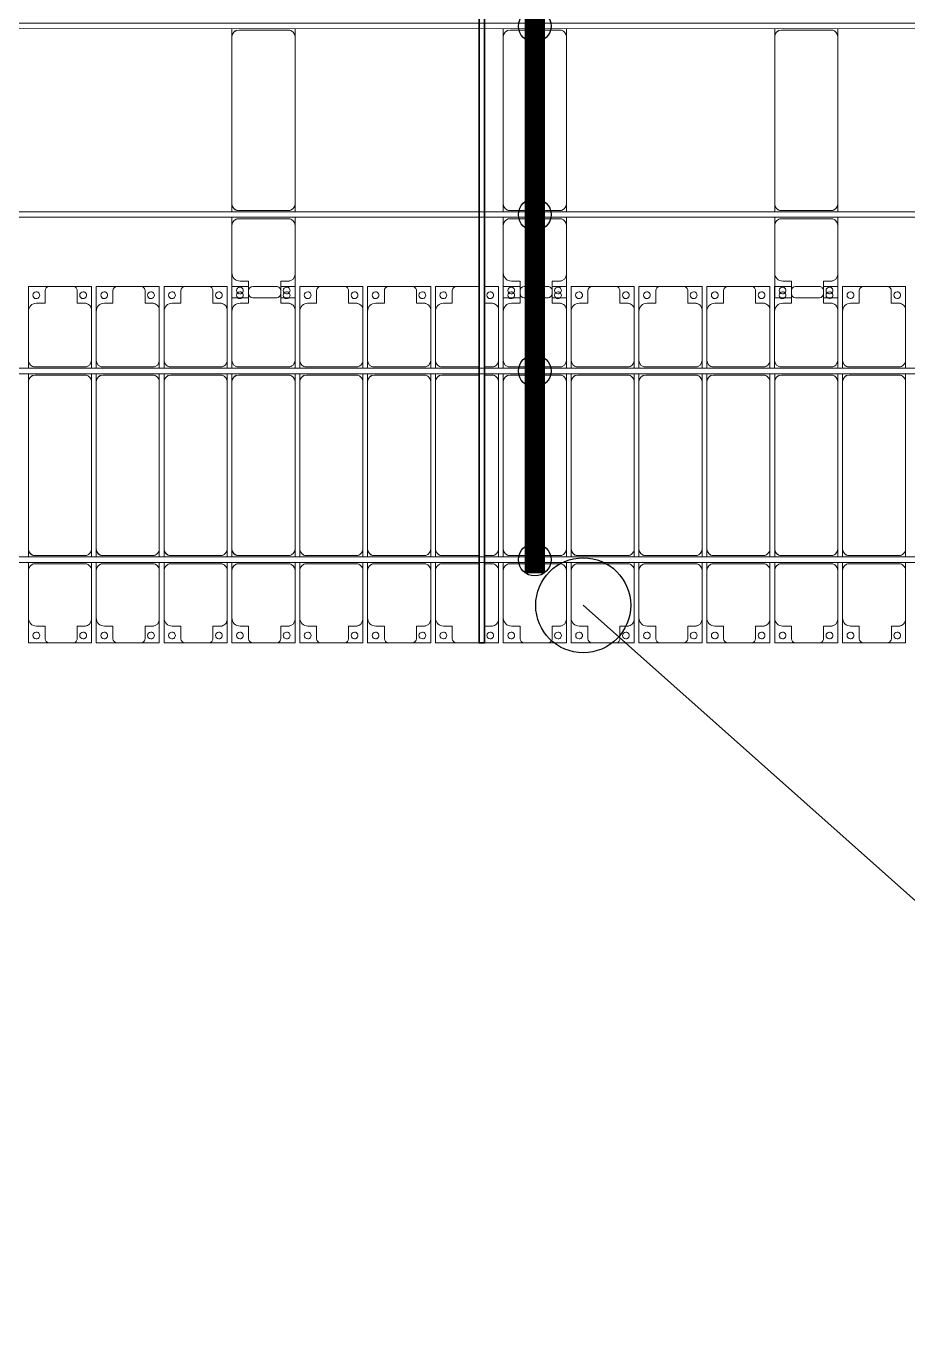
# Model space of a CAD drawing. Header units: millimetres. Extents: x -201615 to 10595, y 61217 to 115919.
# Drawn here: x -113633 to -107133, y 64506 to 74092 of the extents above; entities that cross this region are included whole.
import ezdxf

# ---------------------------------------------------------------- set-up
doc = ezdxf.new("R2010")
doc.units = ezdxf.units.MM
doc.layers.add('A-GENM', color=13, linetype='Continuous', lineweight=9)
doc.layers.add('S-BEAM', color=12, linetype='Continuous', lineweight=9)
for name, color, linetype in [('GC-BICH NEO', 6, 'Continuous'), ('GC-DAY NEO', 5, 'Continuous'), ('GC-HOP 40x60 GIA CUONG', 1, 'Continuous')]:
    doc.layers.add(name, color=color, linetype=linetype)

# ---------------------------------------------------------------- blocks, each defined once
blk = doc.blocks.new('Dải phao đi lại kèm đỡ invester - DẢI PHAO ĐI LẠI-39446-BỐ TRÍ KHUNG KẾT CẤU BÈ PIN 03')
at = {"layer": 'A-GENM', "color": 7}
for p, q in [((80258.4, 1312.2), (80411.8, 1312.2)), ((80258.4, 1129.7), (80258.4, 1312.2)), ((80381.8, 1282.2), (80381.8, 1189.7)), ((80588.2, 1312.2), (80411.8, 1312.2)), ((80588.2, 1312.2), (80723.4, 1312.2)), ((80618.2, 1189.7), (80618.2, 1282.2)), ((80723.4, 1312.2), (80723.4, 1139.7)), ((80758.4, 1312.2), (80911.8, 1312.2)), ((80758.4, 1129.7), (80758.4, 1312.2)), ((80881.8, 1282.2), (80881.8, 1189.7)), ((81088.2, 1312.2), (80911.8, 1312.2)), ((81088.2, 1312.2), (81223.4, 1312.2)), ((81118.2, 1189.7), (81118.2, 1282.2)), ((81223.4, 1312.2), (81223.4, 1139.7)), ((81258.4, 1312.2), (81411.8, 1312.2)), ((81258.4, 1129.7), (81258.4, 1312.2)), ((81381.8, 1282.2), (81381.8, 1189.7)), ((81588.2, 1312.2), (81411.8, 1312.2)), ((81588.2, 1312.2), (81723.4, 1312.2)), ((81618.2, 1189.7), (81618.2, 1282.2)), ((81723.4, 1312.2), (81723.4, 1139.7)), ((81758.4, 1312.2), (81881.8, 1312.2)), ((81758.4, 1129.7), (81758.4, 1312.2)), ((81881.8, 1282.2), (81881.8, 1189.7)), ((82088.2, 1312.2), (81911.8, 1312.2)), ((82118.2, 1312.2), (82223.4, 1312.2)), ((82118.2, 1189.7), (82118.2, 1282.2)), ((82223.4, 1312.2), (82223.4, 1139.7)), ((82258.4, 1312.2), (82411.8, 1312.2)), ((82258.4, 1129.7), (82258.4, 1312.2)), ((82381.8, 1282.2), (82381.8, 1189.7)), ((82588.2, 1312.2), (82411.8, 1312.2)), ((82588.2, 1312.2), (82723.4, 1312.2)), ((82618.2, 1189.7), (82618.2, 1282.2)), ((82723.4, 1312.2), (82723.4, 1139.7)), ((82758.4, 1312.2), (82911.8, 1312.2)), ((82758.4, 1129.7), (82758.4, 1312.2)), ((82881.8, 1282.2), (82881.8, 1189.7)), ((83088.2, 1312.2), (82911.8, 1312.2)), ((83088.2, 1312.2), (83223.4, 1312.2)), ((83118.2, 1189.7), (83118.2, 1282.2)), ((83223.4, 1312.2), (83223.4, 1139.7)), ((83258.4, 1312.2), (83411.8, 1312.2)), ((83258.4, 1129.7), (83258.4, 1312.2)), ((83381.8, 1282.2), (83381.8, 1189.7)), ((83580, 1312.2), (83411.8, 1312.2)), ((83620, 1312.2), (83723.4, 1312.2)), ((83723.4, 1312.2), (83723.4, 1139.7)), ((83758.4, 1312.2), (83881.8, 1312.2)), ((83758.4, 1129.7), (83758.4, 1312.2)), ((83881.8, 1282.2), (83881.8, 1189.7)), ((84088.2, 1312.2), (83911.8, 1312.2)), ((84118.2, 1312.2), (84223.4, 1312.2)), ((84118.2, 1189.7), (84118.2, 1282.2)), ((84223.4, 1312.2), (84223.4, 1139.7)), ((84258.4, 1312.2), (84411.8, 1312.2)), ((84258.4, 1129.7), (84258.4, 1312.2)), ((84381.8, 1282.2), (84381.8, 1189.7)), ((84588.2, 1312.2), (84411.8, 1312.2)), ((84588.2, 1312.2), (84723.4, 1312.2)), ((84618.2, 1189.7), (84618.2, 1282.2)), ((84723.4, 1312.2), (84723.4, 1139.7)), ((84758.4, 1312.2), (84911.8, 1312.2)), ((84758.4, 1129.7), (84758.4, 1312.2)), ((84881.8, 1282.2), (84881.8, 1189.7)), ((85088.2, 1312.2), (84911.8, 1312.2)), ((85088.2, 1312.2), (85223.4, 1312.2)), ((85118.2, 1189.7), (85118.2, 1282.2)), ((85223.4, 1312.2), (85223.4, 1139.7)), ((85258.4, 1312.2), (85411.8, 1312.2)), ((85258.4, 1129.7), (85258.4, 1312.2)), ((85381.8, 1282.2), (85381.8, 1189.7)), ((85588.2, 1312.2), (85411.8, 1312.2)), ((85588.2, 1312.2), (85723.4, 1312.2)), ((85618.2, 1189.7), (85618.2, 1282.2)), ((85723.4, 1312.2), (85723.4, 1139.7)), ((85758.4, 1312.2), (85881.8, 1312.2)), ((85758.4, 1129.7), (85758.4, 1312.2)), ((85881.8, 1282.2), (85881.8, 1189.7)), ((86088.2, 1312.2), (85911.8, 1312.2)), ((86118.2, 1312.2), (86223.4, 1312.2)), ((86118.2, 1189.7), (86118.2, 1282.2)), ((86223.4, 1312.2), (86223.4, 1139.7)), ((86258.4, 1312.2), (86411.8, 1312.2)), ((86258.4, 1129.7), (86258.4, 1312.2)), ((86381.8, 1282.2), (86381.8, 1189.7)), ((86588.2, 1312.2), (86411.8, 1312.2)), ((86588.2, 1312.2), (86723.4, 1312.2)), ((86618.2, 1189.7), (86618.2, 1282.2)), ((86723.4, 1312.2), (86723.4, 1139.7)), ((80381.8, 1189.7), (80318.4, 1189.7)), ((80673.4, 1189.7), (80618.2, 1189.7)), ((80881.8, 1189.7), (80818.4, 1189.7)), ((81173.4, 1189.7), (81118.2, 1189.7)), ((81381.8, 1189.7), (81318.4, 1189.7)), ((81673.4, 1189.7), (81618.2, 1189.7)), ((81881.8, 1189.7), (81818.4, 1189.7)), ((82173.4, 1189.7), (82118.2, 1189.7)), ((82381.8, 1189.7), (82318.4, 1189.7)), ((82673.4, 1189.7), (82618.2, 1189.7)), ((82881.8, 1189.7), (82818.4, 1189.7)), ((83173.4, 1189.7), (83118.2, 1189.7)), ((83381.8, 1189.7), (83318.4, 1189.7)), ((83673.4, 1189.7), (83620, 1189.7)), ((83881.8, 1189.7), (83818.4, 1189.7)), ((84173.4, 1189.7), (84118.2, 1189.7)), ((84381.8, 1189.7), (84318.4, 1189.7)), ((84673.4, 1189.7), (84618.2, 1189.7)), ((84881.8, 1189.7), (84818.4, 1189.7)), ((85173.4, 1189.7), (85118.2, 1189.7)), ((85381.8, 1189.7), (85318.4, 1189.7)), ((85673.4, 1189.7), (85618.2, 1189.7)), ((85881.8, 1189.7), (85818.4, 1189.7)), ((86173.4, 1189.7), (86118.2, 1189.7)), ((86381.8, 1189.7), (86318.4, 1189.7)), ((86673.4, 1189.7), (86618.2, 1189.7)), ((80258.4, 1129.7), (80258.4, 769.7)), ((80723.4, 769.7), (80723.4, 1139.7)), ((80758.4, 1129.7), (80758.4, 769.7)), ((81223.4, 769.7), (81223.4, 1139.7)), ((81258.4, 1129.7), (81258.4, 769.7)), ((81723.4, 769.7), (81723.4, 1139.7)), ((81758.4, 1129.7), (81758.4, 769.7)), ((82223.4, 769.7), (82223.4, 1139.7)), ((82258.4, 1129.7), (82258.4, 769.7)), ((82723.4, 769.7), (82723.4, 1139.7)), ((82758.4, 1129.7), (82758.4, 769.7)), ((83223.4, 769.7), (83223.4, 1139.7)), ((83258.4, 1129.7), (83258.4, 769.7)), ((83723.4, 769.7), (83723.4, 1139.7)), ((83758.4, 1129.7), (83758.4, 769.7)), ((84223.4, 769.7), (84223.4, 1139.7)), ((84258.4, 1129.7), (84258.4, 769.7)), ((84723.4, 769.7), (84723.4, 1139.7)), ((84758.4, 1129.7), (84758.4, 769.7)), ((85223.4, 769.7), (85223.4, 1139.7)), ((85258.4, 1129.7), (85258.4, 769.7)), ((85723.4, 769.7), (85723.4, 1139.7)), ((85758.4, 1129.7), (85758.4, 769.7)), ((86223.4, 769.7), (86223.4, 1139.7)), ((86258.4, 1129.7), (86258.4, 769.7)), ((86723.4, 769.7), (86723.4, 1139.7)), ((80258.4, 710.3), (80258.4, 769.7)), ((80723.4, 769.7), (80723.4, 710.3)), ((80758.4, 710.3), (80758.4, 769.7)), ((81223.4, 769.7), (81223.4, 710.3)), ((81258.4, 710.3), (81258.4, 769.7)), ((81723.4, 769.7), (81723.4, 710.3)), ((81758.4, 710.3), (81758.4, 769.7)), ((82223.4, 769.7), (82223.4, 710.3)), ((82258.4, 710.3), (82258.4, 769.7)), ((82723.4, 769.7), (82723.4, 710.3)), ((82758.4, 710.3), (82758.4, 769.7)), ((83223.4, 769.7), (83223.4, 710.3)), ((83258.4, 710.3), (83258.4, 769.7)), ((83723.4, 769.7), (83723.4, 710.3)), ((83758.4, 710.3), (83758.4, 769.7)), ((84223.4, 769.7), (84223.4, 710.3)), ((84258.4, 710.3), (84258.4, 769.7)), ((84723.4, 769.7), (84723.4, 710.3)), ((84758.4, 710.3), (84758.4, 769.7)), ((85223.4, 769.7), (85223.4, 710.3)), ((85258.4, 710.3), (85258.4, 769.7)), ((85723.4, 769.7), (85723.4, 710.3)), ((85758.4, 710.3), (85758.4, 769.7)), ((86223.4, 769.7), (86223.4, 710.3)), ((86258.4, 710.3), (86258.4, 769.7)), ((86723.4, 769.7), (86723.4, 710.3)), ((80308.4, 719.7), (80673.4, 719.7)), ((80808.4, 719.7), (81173.4, 719.7)), ((81308.4, 719.7), (81673.4, 719.7)), ((81808.4, 719.7), (82173.4, 719.7)), ((82308.4, 719.7), (82673.4, 719.7)), ((82808.4, 719.7), (83173.4, 719.7)), ((83308.4, 719.7), (83580, 719.7)), ((83620, 719.7), (83673.4, 719.7)), ((83808.4, 719.7), (84173.4, 719.7)), ((84308.4, 719.7), (84673.4, 719.7)), ((84808.4, 719.7), (85173.4, 719.7)), ((85308.4, 719.7), (85673.4, 719.7)), ((85808.4, 719.7), (86173.4, 719.7)), ((86308.4, 719.7), (86673.4, 719.7)), ((80258.4, 610.3), (80258.4, 670.3)), ((80258.4, 610.3), (80258.4, -620.3)), ((80673.4, 660.3), (80308.4, 660.3)), ((80723.4, 670.3), (80723.4, 610.3)), ((80723.4, -620.3), (80723.4, 610.3)), ((80758.4, 610.3), (80758.4, 670.3)), ((80758.4, 610.3), (80758.4, -620.3)), ((81173.4, 660.3), (80808.4, 660.3)), ((81223.4, 670.3), (81223.4, 610.3)), ((81223.4, -620.3), (81223.4, 610.3)), ((81258.4, 610.3), (81258.4, 670.3)), ((81258.4, 610.3), (81258.4, -620.3)), ((81673.4, 660.3), (81308.4, 660.3)), ((81723.4, 670.3), (81723.4, 610.3)), ((81723.4, -620.3), (81723.4, 610.3)), ((81758.4, 610.3), (81758.4, 670.3)), ((81758.4, 610.3), (81758.4, -620.3)), ((82173.4, 660.3), (81808.4, 660.3)), ((82223.4, 670.3), (82223.4, 610.3)), ((82223.4, -620.3), (82223.4, 610.3)), ((82258.4, 610.3), (82258.4, 670.3)), ((82258.4, 610.3), (82258.4, -620.3)), ((82673.4, 660.3), (82308.4, 660.3)), ((82723.4, 670.3), (82723.4, 610.3)), ((82723.4, -620.3), (82723.4, 610.3)), ((82758.4, 610.3), (82758.4, 670.3)), ((82758.4, 610.3), (82758.4, -620.3)), ((83173.4, 660.3), (82808.4, 660.3)), ((83223.4, 670.3), (83223.4, 610.3)), ((83223.4, -620.3), (83223.4, 610.3)), ((83258.4, 610.3), (83258.4, 670.3)), ((83258.4, 610.3), (83258.4, -620.3)), ((83580, 660.3), (83308.4, 660.3)), ((83673.4, 660.3), (83620, 660.3)), ((83723.4, 670.3), (83723.4, 610.3)), ((83723.4, -620.3), (83723.4, 610.3)), ((83758.4, 610.3), (83758.4, 670.3)), ((83758.4, 610.3), (83758.4, -620.3)), ((84173.4, 660.3), (83808.4, 660.3)), ((84223.4, 670.3), (84223.4, 610.3)), ((84223.4, -620.3), (84223.4, 610.3)), ((84258.4, 610.3), (84258.4, 670.3)), ((84258.4, 610.3), (84258.4, -620.3)), ((84673.4, 660.3), (84308.4, 660.3)), ((84723.4, 670.3), (84723.4, 610.3)), ((84723.4, -620.3), (84723.4, 610.3)), ((84758.4, 610.3), (84758.4, 670.3)), ((84758.4, 610.3), (84758.4, -620.3)), ((85173.4, 660.3), (84808.4, 660.3)), ((85223.4, 670.3), (85223.4, 610.3)), ((85223.4, -620.3), (85223.4, 610.3)), ((85258.4, 610.3), (85258.4, 670.3)), ((85258.4, 610.3), (85258.4, -620.3)), ((85673.4, 660.3), (85308.4, 660.3)), ((85723.4, 670.3), (85723.4, 610.3)), ((85723.4, -620.3), (85723.4, 610.3)), ((85758.4, 610.3), (85758.4, 670.3)), ((85758.4, 610.3), (85758.4, -620.3)), ((86173.4, 660.3), (85808.4, 660.3)), ((86223.4, 670.3), (86223.4, 610.3)), ((86223.4, -620.3), (86223.4, 610.3)), ((86258.4, 610.3), (86258.4, 670.3)), ((86258.4, 610.3), (86258.4, -620.3)), ((86673.4, 660.3), (86308.4, 660.3)), ((86723.4, 670.3), (86723.4, 610.3)), ((86723.4, -620.3), (86723.4, 610.3)), ((80258.4, -679.7), (80258.4, -620.3)), ((80308.4, -670.3), (80673.4, -670.3)), ((80723.4, -620.3), (80723.4, -679.7)), ((80758.4, -679.7), (80758.4, -620.3)), ((80808.4, -670.3), (81173.4, -670.3)), ((81223.4, -620.3), (81223.4, -679.7)), ((81258.4, -679.7), (81258.4, -620.3)), ((81308.4, -670.3), (81673.4, -670.3)), ((81723.4, -620.3), (81723.4, -679.7)), ((81758.4, -679.7), (81758.4, -620.3)), ((81808.4, -670.3), (82173.4, -670.3)), ((82223.4, -620.3), (82223.4, -679.7)), ((82258.4, -679.7), (82258.4, -620.3)), ((82308.4, -670.3), (82673.4, -670.3)), ((82723.4, -620.3), (82723.4, -679.7)), ((82758.4, -679.7), (82758.4, -620.3)), ((82808.4, -670.3), (83173.4, -670.3)), ((83223.4, -620.3), (83223.4, -679.7)), ((83258.4, -679.7), (83258.4, -620.3)), ((83308.4, -670.3), (83580, -670.3)), ((83620, -670.3), (83673.4, -670.3)), ((83723.4, -620.3), (83723.4, -679.7)), ((83758.4, -679.7), (83758.4, -620.3)), ((83808.4, -670.3), (84173.4, -670.3)), ((84223.4, -620.3), (84223.4, -679.7)), ((84258.4, -679.7), (84258.4, -620.3)), ((84308.4, -670.3), (84673.4, -670.3)), ((84723.4, -620.3), (84723.4, -679.7)), ((84758.4, -679.7), (84758.4, -620.3)), ((84808.4, -670.3), (85173.4, -670.3)), ((85223.4, -620.3), (85223.4, -679.7)), ((85258.4, -679.7), (85258.4, -620.3)), ((85308.4, -670.3), (85673.4, -670.3)), ((85723.4, -620.3), (85723.4, -679.7)), ((85758.4, -679.7), (85758.4, -620.3)), ((85808.4, -670.3), (86173.4, -670.3)), ((86223.4, -620.3), (86223.4, -679.7)), ((86258.4, -679.7), (86258.4, -620.3)), ((86308.4, -670.3), (86673.4, -670.3)), ((86723.4, -620.3), (86723.4, -679.7)), ((80258.4, -778.4), (80258.4, -719.7)), ((80673.4, -729.7), (80308.4, -729.7)), ((80723.4, -719.7), (80723.4, -778.4)), ((80758.4, -778.4), (80758.4, -719.7)), ((81173.4, -729.7), (80808.4, -729.7)), ((81223.4, -719.7), (81223.4, -778.4)), ((81258.4, -778.4), (81258.4, -719.7)), ((81673.4, -729.7), (81308.4, -729.7)), ((81723.4, -719.7), (81723.4, -778.4)), ((81758.4, -778.4), (81758.4, -719.7)), ((82173.4, -729.7), (81808.4, -729.7)), ((82223.4, -719.7), (82223.4, -778.4)), ((82258.4, -778.4), (82258.4, -719.7)), ((82673.4, -729.7), (82308.4, -729.7)), ((82723.4, -719.7), (82723.4, -778.4)), ((82758.4, -778.4), (82758.4, -719.7)), ((83173.4, -729.7), (82808.4, -729.7)), ((83223.4, -719.7), (83223.4, -778.4)), ((83258.4, -778.4), (83258.4, -719.7)), ((83580, -729.7), (83308.4, -729.7)), ((83673.4, -729.7), (83620, -729.7)), ((83723.4, -719.7), (83723.4, -778.4)), ((83758.4, -778.4), (83758.4, -719.7)), ((84173.4, -729.7), (83808.4, -729.7)), ((84223.4, -719.7), (84223.4, -778.4)), ((84258.4, -778.4), (84258.4, -719.7)), ((84673.4, -729.7), (84308.4, -729.7)), ((84723.4, -719.7), (84723.4, -779.7)), ((84758.4, -779.7), (84758.4, -719.7)), ((85173.4, -729.7), (84808.4, -729.7)), ((85223.4, -719.7), (85223.4, -778.4)), ((85258.4, -778.4), (85258.4, -719.7)), ((85673.4, -729.7), (85308.4, -729.7)), ((85723.4, -719.7), (85723.4, -778.4)), ((85758.4, -778.4), (85758.4, -719.7)), ((86173.4, -729.7), (85808.4, -729.7)), ((86223.4, -719.7), (86223.4, -778.4)), ((86258.4, -778.4), (86258.4, -719.7)), ((86673.4, -729.7), (86308.4, -729.7)), ((86723.4, -719.7), (86723.4, -778.4)), ((80258.4, -779.7), (80258.4, -1129.7)), ((80723.4, -1139.7), (80723.4, -779.7)), ((80758.4, -779.7), (80758.4, -1129.7)), ((81223.4, -1139.7), (81223.4, -779.7)), ((81258.4, -779.7), (81258.4, -1129.7)), ((81723.4, -1139.7), (81723.4, -779.7)), ((81758.4, -779.7), (81758.4, -1129.7)), ((82223.4, -1139.7), (82223.4, -779.7)), ((82258.4, -779.7), (82258.4, -1129.7)), ((82723.4, -1139.7), (82723.4, -779.7)), ((82758.4, -779.7), (82758.4, -1129.7)), ((83223.4, -1139.7), (83223.4, -779.7)), ((83258.4, -779.7), (83258.4, -1129.7)), ((83723.4, -1139.7), (83723.4, -779.7)), ((83758.4, -779.7), (83758.4, -1129.7)), ((84223.4, -1139.7), (84223.4, -779.7)), ((84258.4, -779.7), (84258.4, -1129.7)), ((84723.4, -1139.7), (84723.4, -779.7)), ((84758.4, -779.7), (84758.4, -1129.7)), ((85223.4, -1139.7), (85223.4, -779.7)), ((85258.4, -779.7), (85258.4, -1129.7)), ((85723.4, -1139.7), (85723.4, -779.7)), ((85758.4, -779.7), (85758.4, -1129.7)), ((86223.4, -1139.7), (86223.4, -779.7)), ((86258.4, -779.7), (86258.4, -1129.7)), ((86723.4, -1139.7), (86723.4, -779.7)), ((80258.4, -1312.2), (80258.4, -1129.7)), ((80723.4, -1139.7), (80723.4, -1312.2)), ((80758.4, -1312.2), (80758.4, -1129.7)), ((81223.4, -1139.7), (81223.4, -1312.2)), ((81258.4, -1312.2), (81258.4, -1129.7)), ((81723.4, -1139.7), (81723.4, -1312.2)), ((81758.4, -1312.2), (81758.4, -1129.7)), ((82223.4, -1139.7), (82223.4, -1312.2)), ((82258.4, -1312.2), (82258.4, -1129.7)), ((82723.4, -1139.7), (82723.4, -1312.2)), ((82758.4, -1312.2), (82758.4, -1129.7)), ((83223.4, -1139.7), (83223.4, -1312.2)), ((83258.4, -1312.2), (83258.4, -1129.7)), ((83723.4, -1139.7), (83723.4, -1312.2)), ((83758.4, -1312.2), (83758.4, -1129.7)), ((84223.4, -1139.7), (84223.4, -1312.2)), ((84258.4, -1312.2), (84258.4, -1129.7)), ((84723.4, -1139.7), (84723.4, -1312.2)), ((84758.4, -1312.2), (84758.4, -1129.7)), ((85223.4, -1139.7), (85223.4, -1312.2)), ((85258.4, -1312.2), (85258.4, -1129.7)), ((85723.4, -1139.7), (85723.4, -1312.2)), ((85758.4, -1312.2), (85758.4, -1129.7)), ((86223.4, -1139.7), (86223.4, -1312.2)), ((86258.4, -1312.2), (86258.4, -1129.7)), ((86723.4, -1139.7), (86723.4, -1312.2)), ((80318.4, -1189.7), (80381.8, -1189.7)), ((80381.8, -1189.7), (80381.8, -1282.2)), ((80618.2, -1282.2), (80618.2, -1189.7)), ((80618.2, -1189.7), (80673.4, -1189.7)), ((80818.4, -1189.7), (80881.8, -1189.7)), ((80881.8, -1189.7), (80881.8, -1282.2)), ((81118.2, -1282.2), (81118.2, -1189.7)), ((81118.2, -1189.7), (81173.4, -1189.7)), ((81318.4, -1189.7), (81381.8, -1189.7)), ((81381.8, -1189.7), (81381.8, -1282.2)), ((81618.2, -1282.2), (81618.2, -1189.7)), ((81618.2, -1189.7), (81673.4, -1189.7)), ((81818.4, -1189.7), (81881.8, -1189.7)), ((81881.8, -1189.7), (81881.8, -1282.2)), ((82118.2, -1282.2), (82118.2, -1189.7)), ((82118.2, -1189.7), (82173.4, -1189.7)), ((82318.4, -1189.7), (82381.8, -1189.7)), ((82381.8, -1189.7), (82381.8, -1282.2)), ((82618.2, -1282.2), (82618.2, -1189.7)), ((82618.2, -1189.7), (82673.4, -1189.7)), ((82818.4, -1189.7), (82881.8, -1189.7)), ((82881.8, -1189.7), (82881.8, -1282.2)), ((83118.2, -1282.2), (83118.2, -1189.7)), ((83118.2, -1189.7), (83173.4, -1189.7)), ((83318.4, -1189.7), (83381.8, -1189.7)), ((83381.8, -1189.7), (83381.8, -1282.2)), ((83620, -1189.7), (83673.4, -1189.7)), ((83818.4, -1189.7), (83881.8, -1189.7)), ((83881.8, -1189.7), (83881.8, -1282.2)), ((84118.2, -1282.2), (84118.2, -1189.7)), ((84118.2, -1189.7), (84173.4, -1189.7)), ((84318.4, -1189.7), (84381.8, -1189.7)), ((84381.8, -1189.7), (84381.8, -1282.2)), ((84618.2, -1282.2), (84618.2, -1189.7)), ((84618.2, -1189.7), (84673.4, -1189.7)), ((84818.4, -1189.7), (84881.8, -1189.7)), ((84881.8, -1189.7), (84881.8, -1282.2)), ((85118.2, -1282.2), (85118.2, -1189.7)), ((85118.2, -1189.7), (85173.4, -1189.7)), ((85318.4, -1189.7), (85381.8, -1189.7)), ((85381.8, -1189.7), (85381.8, -1282.2)), ((85618.2, -1282.2), (85618.2, -1189.7)), ((85618.2, -1189.7), (85673.4, -1189.7)), ((85818.4, -1189.7), (85881.8, -1189.7)), ((85881.8, -1189.7), (85881.8, -1282.2)), ((86118.2, -1282.2), (86118.2, -1189.7)), ((86118.2, -1189.7), (86173.4, -1189.7)), ((86318.4, -1189.7), (86381.8, -1189.7)), ((86381.8, -1189.7), (86381.8, -1282.2)), ((86618.2, -1282.2), (86618.2, -1189.7)), ((86618.2, -1189.7), (86673.4, -1189.7)), ((80411.8, -1312.2), (80258.4, -1312.2)), ((80411.8, -1312.2), (80588.2, -1312.2)), ((80723.4, -1312.2), (80588.2, -1312.2)), ((80911.8, -1312.2), (80758.4, -1312.2)), ((80911.8, -1312.2), (81088.2, -1312.2)), ((81223.4, -1312.2), (81088.2, -1312.2)), ((81411.8, -1312.2), (81258.4, -1312.2)), ((81411.8, -1312.2), (81588.2, -1312.2)), ((81723.4, -1312.2), (81588.2, -1312.2)), ((81911.8, -1312.2), (81758.4, -1312.2)), ((81911.8, -1312.2), (82088.2, -1312.2)), ((82223.4, -1312.2), (82088.2, -1312.2)), ((82411.8, -1312.2), (82258.4, -1312.2)), ((82411.8, -1312.2), (82588.2, -1312.2)), ((82723.4, -1312.2), (82588.2, -1312.2)), ((82911.8, -1312.2), (82758.4, -1312.2)), ((82911.8, -1312.2), (83088.2, -1312.2)), ((83223.4, -1312.2), (83088.2, -1312.2)), ((83411.8, -1312.2), (83258.4, -1312.2)), ((83411.8, -1312.2), (83580, -1312.2)), ((83723.4, -1312.2), (83620, -1312.2)), ((83911.8, -1312.2), (83758.4, -1312.2)), ((83911.8, -1312.2), (84088.2, -1312.2)), ((84223.4, -1312.2), (84088.2, -1312.2)), ((84411.8, -1312.2), (84258.4, -1312.2)), ((84411.8, -1312.2), (84588.2, -1312.2)), ((84723.4, -1312.2), (84588.2, -1312.2)), ((84911.8, -1312.2), (84758.4, -1312.2)), ((84911.8, -1312.2), (85088.2, -1312.2)), ((85223.4, -1312.2), (85088.2, -1312.2)), ((85411.8, -1312.2), (85258.4, -1312.2)), ((85411.8, -1312.2), (85588.2, -1312.2)), ((85723.4, -1312.2), (85588.2, -1312.2)), ((85911.8, -1312.2), (85758.4, -1312.2)), ((85911.8, -1312.2), (86088.2, -1312.2)), ((86223.4, -1312.2), (86088.2, -1312.2)), ((86411.8, -1312.2), (86258.4, -1312.2)), ((86411.8, -1312.2), (86588.2, -1312.2)), ((86723.4, -1312.2), (86588.2, -1312.2))]:
    blk.add_line(p, q, dxfattribs=at)
for centre, radius, start, end in [((80316.8, 1248.6), 25, 90, 270), ((80316.8, 1248.6), 25, 270, 90), ((80411.8, 1282.2), 30, 90, 180), ((80411.8, 1282.2), 30, 90, 135), ((80588.2, 1282.2), 30, 0, 90), ((80588.2, 1282.2), 30, 45.35289, 90), ((80661.8, 1248.6), 25, 90, 270), ((80661.8, 1248.6), 25, 270, 90), ((80816.8, 1248.6), 25, 90, 270), ((80816.8, 1248.6), 25, 270, 90), ((80911.8, 1282.2), 30, 90, 180), ((80911.8, 1282.2), 30, 90, 135), ((81088.2, 1282.2), 30, 0, 90), ((81088.2, 1282.2), 30, 45, 90), ((81161.8, 1248.6), 25, 90, 270), ((81161.8, 1248.6), 25, 270, 90), ((81316.8, 1248.6), 25, 90, 270), ((81316.8, 1248.6), 25, 270, 90), ((81411.8, 1282.2), 30, 90, 180), ((81411.8, 1282.2), 30, 90, 135), ((81588.2, 1282.2), 30, 360, 90), ((81588.2, 1282.2), 30, 45, 90), ((81661.8, 1248.6), 25, 90, 270), ((81661.8, 1248.6), 25, 270, 90), ((81816.8, 1248.6), 25, 90, 270), ((81816.8, 1248.6), 25, 270, 90), ((81911.8, 1282.2), 30, 90, 180), ((82088.2, 1282.2), 30, 0, 90), ((82161.8, 1248.6), 25, 90, 270), ((82161.8, 1248.6), 25, 270, 90), ((82316.8, 1248.6), 25, 90, 270), ((82316.8, 1248.6), 25, 270, 90), ((82411.8, 1282.2), 30, 90, 180), ((82411.8, 1282.2), 30, 90, 135), ((82588.2, 1282.2), 30, 360, 90), ((82588.2, 1282.2), 30, 45, 90), ((82661.8, 1248.6), 25, 90, 270), ((82661.8, 1248.6), 25, 270, 90), ((82816.8, 1248.6), 25, 90, 270), ((82816.8, 1248.6), 25, 270, 90), ((82911.8, 1282.2), 30, 90, 180), ((82911.8, 1282.2), 30, 90, 135), ((83088.2, 1282.2), 30, 360, 90), ((83088.2, 1282.2), 30, 45, 84.12392), ((83161.8, 1248.6), 25, 90, 270), ((83161.8, 1248.6), 25, 270, 90), ((83316.8, 1248.6), 25, 90, 270), ((83316.8, 1248.6), 25, 270, 90), ((83411.8, 1282.2), 30, 90, 180), ((83411.8, 1282.2), 30, 90, 135), ((83661.8, 1248.6), 25, 90, 270), ((83661.8, 1248.6), 25, 270, 90), ((83816.8, 1248.6), 25, 90, 270), ((83816.8, 1248.6), 25, 270, 90), ((83911.8, 1282.2), 30, 90, 180), ((84088.2, 1282.2), 30, 0, 90), ((84161.8, 1248.6), 25, 90, 270), ((84161.8, 1248.6), 25, 270, 90), ((84316.8, 1248.6), 25, 90, 270), ((84316.8, 1248.6), 25, 270, 90), ((84411.8, 1282.2), 30, 90, 180), ((84411.8, 1282.2), 30, 90, 135), ((84588.2, 1282.2), 30, 0, 90), ((84588.2, 1282.2), 30, 45, 90), ((84661.8, 1248.6), 25, 90, 270), ((84661.8, 1248.6), 25, 270, 90), ((84816.8, 1248.6), 25, 90, 270), ((84816.8, 1248.6), 25, 270, 90), ((84911.8, 1282.2), 30, 90, 180), ((84911.8, 1282.2), 30, 90, 135), ((85088.2, 1282.2), 30, 0, 90), ((85088.2, 1282.2), 30, 45, 90), ((85161.8, 1248.6), 25, 90, 270), ((85161.8, 1248.6), 25, 270, 90), ((85316.8, 1248.6), 25, 90, 270), ((85316.8, 1248.6), 25, 270, 90), ((85411.8, 1282.2), 30, 90, 180), ((85411.8, 1282.2), 30, 90, 135), ((85588.2, 1282.2), 30, 360, 90), ((85588.2, 1282.2), 30, 45, 90), ((85661.8, 1248.6), 25, 90, 270), ((85661.8, 1248.6), 25, 270, 90), ((85816.8, 1248.6), 25, 90, 270), ((85816.8, 1248.6), 25, 270, 90), ((85911.8, 1282.2), 30, 90, 180), ((86088.2, 1282.2), 30, 360, 90), ((86161.8, 1248.6), 25, 90, 270), ((86161.8, 1248.6), 25, 270, 90), ((86316.8, 1248.6), 25, 90, 270), ((86316.8, 1248.6), 25, 270, 90), ((86411.8, 1282.2), 30, 90, 180), ((86411.8, 1282.2), 30, 90, 135), ((86588.2, 1282.2), 30, 360, 90), ((86588.2, 1282.2), 30, 49.92742, 90), ((86661.8, 1248.6), 25, 90, 270), ((86661.8, 1248.6), 25, 270, 90), ((80318.4, 1129.7), 60, 90, 180), ((80673.4, 1139.7), 50, 360, 90), ((80673.4, 1139.7), 50, 60, 90), ((80818.4, 1129.7), 60, 90, 180), ((81173.4, 1139.7), 50, 360, 90), ((81173.4, 1139.7), 50, 60, 90), ((81318.4, 1129.7), 60, 90, 180), ((81673.4, 1139.7), 50, 360, 90), ((81673.4, 1139.7), 50, 60, 90), ((81818.4, 1129.7), 60, 90, 180), ((82173.4, 1139.7), 50, 0, 90), ((82173.4, 1139.7), 50, 60, 90), ((82318.4, 1129.7), 60, 90, 180), ((82673.4, 1139.7), 50, 0, 90), ((82673.4, 1139.7), 50, 60, 90), ((82818.4, 1129.7), 60, 90, 180), ((83173.4, 1139.7), 50, 0, 90), ((83173.4, 1139.7), 50, 60, 90), ((83318.4, 1129.7), 60, 90, 180), ((83673.4, 1139.7), 50, 360, 90), ((83673.4, 1139.7), 50, 60, 90), ((83818.4, 1129.7), 60, 90, 180), ((84173.4, 1139.7), 50, 360, 90), ((84173.4, 1139.7), 50, 60, 90), ((84318.4, 1129.7), 60, 90, 180), ((84673.4, 1139.7), 50, 360, 90), ((84673.4, 1139.7), 50, 60, 90), ((84818.4, 1129.7), 60, 90, 180), ((85173.4, 1139.7), 50, 0, 90), ((85173.4, 1139.7), 50, 60, 90), ((85318.4, 1129.7), 60, 90, 180), ((85673.4, 1139.7), 50, 0, 90), ((85673.4, 1139.7), 50, 60, 90), ((85818.4, 1129.7), 60, 90, 180), ((86173.4, 1139.7), 50, 0, 90), ((86173.4, 1139.7), 50, 60, 90), ((86318.4, 1129.7), 60, 90, 180), ((86673.4, 1139.7), 50, 0, 90), ((86673.4, 1139.7), 50, 60, 90), ((80308.4, 769.7), 50, 180, 270), ((80673.4, 769.7), 50, 270, 360), ((80808.4, 769.7), 50, 180, 270), ((81173.4, 769.7), 50, 270, 360), ((81308.4, 769.7), 50, 180, 270), ((81673.4, 769.7), 50, 270, 0), ((81808.4, 769.7), 50, 180, 270), ((82173.4, 769.7), 50, 270, 0), ((82308.4, 769.7), 50, 180, 270), ((82673.4, 769.7), 50, 270, 0), ((82808.4, 769.7), 50, 180, 270), ((83173.4, 769.7), 50, 270, 0), ((83308.4, 769.7), 50, 180, 270), ((83673.4, 769.7), 50, 270, 360), ((83808.4, 769.7), 50, 180, 270), ((84173.4, 769.7), 50, 270, 360), ((84308.4, 769.7), 50, 180, 270), ((84673.4, 769.7), 50, 270, 360), ((84808.4, 769.7), 50, 180, 270), ((85173.4, 769.7), 50, 270, 360), ((85308.4, 769.7), 50, 180, 270), ((85673.4, 769.7), 50, 270, 0), ((85808.4, 769.7), 50, 180, 270), ((86173.4, 769.7), 50, 270, 0), ((86308.4, 769.7), 50, 180, 270), ((86673.4, 769.7), 50, 270, 0), ((80308.4, 769.7), 50, 240, 270), ((80673.4, 769.7), 50, 270, 300), ((80808.4, 769.7), 50, 240, 270), ((81173.4, 769.7), 50, 270, 300), ((81308.4, 769.7), 50, 240, 270), ((81673.4, 769.7), 50, 270, 300), ((81808.4, 769.7), 50, 240, 270), ((82173.4, 769.7), 50, 270, 300), ((82308.4, 769.7), 50, 240, 270), ((82673.4, 769.7), 50, 270, 300), ((82808.4, 769.7), 50, 240, 270), ((83173.4, 769.7), 50, 270, 300), ((83308.4, 769.7), 50, 240, 270), ((83673.4, 769.7), 50, 270, 300), ((83808.4, 769.7), 50, 240, 270), ((84173.4, 769.7), 50, 270, 300), ((84308.4, 769.7), 50, 240, 270), ((84673.4, 769.7), 50, 270, 300), ((84808.4, 769.7), 50, 240, 270), ((85173.4, 769.7), 50, 270, 300), ((85308.4, 769.7), 50, 240, 270), ((85673.4, 769.7), 50, 270, 300), ((85808.4, 769.7), 50, 240, 270), ((86173.4, 769.7), 50, 270, 300), ((86308.4, 769.7), 50, 240, 270), ((86673.4, 769.7), 50, 270, 300), ((80308.4, 610.3), 50, 90, 180), ((80308.4, 610.3), 50, 105, 165), ((80673.4, 610.3), 50, 360, 90), ((80673.4, 610.3), 50, 60, 90), ((80673.4, 610.3), 50, 15, 45), ((80808.4, 610.3), 50, 90, 180), ((80808.4, 610.3), 50, 105, 165), ((81173.4, 610.3), 50, 360, 90), ((81173.4, 610.3), 50, 60, 90), ((81173.4, 610.3), 50, 15, 45), ((81308.4, 610.3), 50, 90, 180), ((81308.4, 610.3), 50, 105, 165), ((81673.4, 610.3), 50, 360, 90), ((81673.4, 610.3), 50, 60, 90), ((81673.4, 610.3), 50, 15, 45), ((81808.4, 610.3), 50, 90, 180), ((81808.4, 610.3), 50, 105, 165), ((82173.4, 610.3), 50, 360, 90), ((82173.4, 610.3), 50, 60, 90), ((82173.4, 610.3), 50, 15, 45), ((82308.4, 610.3), 50, 90, 180), ((82308.4, 610.3), 50, 105, 165), ((82673.4, 610.3), 50, 0, 90), ((82673.4, 610.3), 50, 60, 90), ((82673.4, 610.3), 50, 15, 45), ((82808.4, 610.3), 50, 90, 180), ((82808.4, 610.3), 50, 105, 165), ((83173.4, 610.3), 50, 360, 90), ((83173.4, 610.3), 50, 60, 90), ((83173.4, 610.3), 50, 15, 45), ((83308.4, 610.3), 50, 90, 180), ((83308.4, 610.3), 50, 105, 165), ((83673.4, 610.3), 50, 360, 90), ((83673.4, 610.3), 50, 60, 90), ((83673.4, 610.3), 50, 15, 45), ((83808.4, 610.3), 50, 90, 180), ((83808.4, 610.3), 50, 105, 165), ((84173.4, 610.3), 50, 360, 90), ((84173.4, 610.3), 50, 60, 90), ((84173.4, 610.3), 50, 15, 45), ((84308.4, 610.3), 50, 90, 180), ((84308.4, 610.3), 50, 105, 165), ((84673.4, 610.3), 50, 0, 90), ((84673.4, 610.3), 50, 60, 90), ((84673.4, 610.3), 50, 15, 45), ((84808.4, 610.3), 50, 90, 180), ((84808.4, 610.3), 50, 105, 165), ((85173.4, 610.3), 50, 360, 90), ((85173.4, 610.3), 50, 60, 90), ((85173.4, 610.3), 50, 15, 45), ((85308.4, 610.3), 50, 90, 180), ((85308.4, 610.3), 50, 105, 165), ((85673.4, 610.3), 50, 360, 90), ((85673.4, 610.3), 50, 60, 90), ((85673.4, 610.3), 50, 15, 45), ((85808.4, 610.3), 50, 90, 180), ((85808.4, 610.3), 50, 105, 165), ((86173.4, 610.3), 50, 360, 90), ((86173.4, 610.3), 50, 60, 90), ((86173.4, 610.3), 50, 15, 45), ((86308.4, 610.3), 50, 90, 180), ((86308.4, 610.3), 50, 105, 165), ((86673.4, 610.3), 50, 360, 90), ((86673.4, 610.3), 50, 60, 90), ((86673.4, 610.3), 50, 15, 45), ((80308.4, -620.3), 50, 180, 270), ((80308.4, -620.3), 50, 210, 270), ((80673.4, -620.3), 50, 270, 0), ((80673.4, -620.3), 50, 270, 300), ((80673.4, -620.3), 50, 315, 345), ((80808.4, -620.3), 50, 180, 270), ((80808.4, -620.3), 50, 210, 270), ((81173.4, -620.3), 50, 270, 0), ((81173.4, -620.3), 50, 270, 300), ((81173.4, -620.3), 50, 315, 345), ((81308.4, -620.3), 50, 180, 270), ((81308.4, -620.3), 50, 210, 270), ((81673.4, -620.3), 50, 270, 0), ((81673.4, -620.3), 50, 270, 300), ((81673.4, -620.3), 50, 315, 345), ((81808.4, -620.3), 50, 180, 270), ((81808.4, -620.3), 50, 210, 270), ((82173.4, -620.3), 50, 270, 0), ((82173.4, -620.3), 50, 270, 300), ((82173.4, -620.3), 50, 315, 345), ((82308.4, -620.3), 50, 180, 270), ((82308.4, -620.3), 50, 210, 270), ((82673.4, -620.3), 50, 270, 0), ((82673.4, -620.3), 50, 270, 300), ((82673.4, -620.3), 50, 315, 345), ((82808.4, -620.3), 50, 180, 270), ((82808.4, -620.3), 50, 210, 270), ((83173.4, -620.3), 50, 270, 0), ((83173.4, -620.3), 50, 270, 300), ((83173.4, -620.3), 50, 315, 345), ((83308.4, -620.3), 50, 180, 270), ((83308.4, -620.3), 50, 210, 270), ((83673.4, -620.3), 50, 270, 0), ((83673.4, -620.3), 50, 270, 300), ((83673.4, -620.3), 50, 315, 345), ((83808.4, -620.3), 50, 180, 270), ((83808.4, -620.3), 50, 210, 270), ((84173.4, -620.3), 50, 270, 0), ((84173.4, -620.3), 50, 270, 300), ((84173.4, -620.3), 50, 315, 345), ((84308.4, -620.3), 50, 180, 270), ((84308.4, -620.3), 50, 210, 270), ((84673.4, -620.3), 50, 270, 0), ((84673.4, -620.3), 50, 270, 300), ((84673.4, -620.3), 50, 315, 345), ((84808.4, -620.3), 50, 180, 270), ((84808.4, -620.3), 50, 210, 270), ((85173.4, -620.3), 50, 270, 0), ((85173.4, -620.3), 50, 270, 300), ((85173.4, -620.3), 50, 315, 345), ((85308.4, -620.3), 50, 180, 270), ((85308.4, -620.3), 50, 210, 270), ((85673.4, -620.3), 50, 270, 0), ((85673.4, -620.3), 50, 270, 300), ((85673.4, -620.3), 50, 315, 345), ((85808.4, -620.3), 50, 180, 270), ((85808.4, -620.3), 50, 210, 235.11486), ((85808.4, -620.3), 50, 240, 270), ((86173.4, -620.3), 50, 270, 0), ((86173.4, -620.3), 50, 270, 300), ((86173.4, -620.3), 50, 315, 345), ((86308.4, -620.3), 50, 180, 270), ((86308.4, -620.3), 50, 210, 270), ((86673.4, -620.3), 50, 270, 0), ((86673.4, -620.3), 50, 270, 300), ((86673.4, -620.3), 50, 315, 345), ((80308.4, -779.7), 50, 90, 180), ((80308.4, -779.7), 50, 90, 120), ((80673.4, -779.7), 50, 360, 90), ((80673.4, -779.7), 50, 60, 90), ((80808.4, -779.7), 50, 90, 180), ((80808.4, -779.7), 50, 90, 120), ((81173.4, -779.7), 50, 0, 90), ((81173.4, -779.7), 50, 60, 90), ((81308.4, -779.7), 50, 90, 180), ((81308.4, -779.7), 50, 90, 120), ((81673.4, -779.7), 50, 360, 90), ((81673.4, -779.7), 50, 60, 90), ((81808.4, -779.7), 50, 90, 180), ((81808.4, -779.7), 50, 90, 120), ((82173.4, -779.7), 50, 360, 90), ((82173.4, -779.7), 50, 60, 90), ((82308.4, -779.7), 50, 90, 180), ((82308.4, -779.7), 50, 90, 120), ((82673.4, -779.7), 50, 360, 90), ((82673.4, -779.7), 50, 60, 90), ((82808.4, -779.7), 50, 90, 180), ((82808.4, -779.7), 50, 90, 120), ((83173.4, -779.7), 50, 360, 90), ((83173.4, -779.7), 50, 60, 90), ((83308.4, -779.7), 50, 90, 180), ((83308.4, -779.7), 50, 90, 120), ((83673.4, -779.7), 50, 360, 90), ((83673.4, -779.7), 50, 60, 90), ((83808.4, -779.7), 50, 90, 180), ((83808.4, -779.7), 50, 90, 120), ((84173.4, -779.7), 50, 360, 90), ((84173.4, -779.7), 50, 60, 90), ((84308.4, -779.7), 50, 90, 180), ((84308.4, -779.7), 50, 90, 120), ((84673.4, -779.7), 50, 360, 90), ((84673.4, -779.7), 50, 60, 90), ((84808.4, -779.7), 50, 90, 180), ((84808.4, -779.7), 50, 90, 120), ((85173.4, -779.7), 50, 0, 90), ((85173.4, -779.7), 50, 60, 90), ((85308.4, -779.7), 50, 90, 180), ((85308.4, -779.7), 50, 90, 120), ((85673.4, -779.7), 50, 360, 90), ((85673.4, -779.7), 50, 60, 90), ((85808.4, -779.7), 50, 90, 180), ((85808.4, -779.7), 50, 90, 120), ((86173.4, -779.7), 50, 0, 90), ((86173.4, -779.7), 50, 60, 90), ((86308.4, -779.7), 50, 90, 180), ((86308.4, -779.7), 50, 90, 120), ((86673.4, -779.7), 50, 360, 90), ((86673.4, -779.7), 50, 60, 90), ((80318.4, -1129.7), 60, 180, 270), ((80673.4, -1139.7), 50, 270, 360), ((80818.4, -1129.7), 60, 180, 270), ((81173.4, -1139.7), 50, 270, 360), ((81318.4, -1129.7), 60, 180, 270), ((81673.4, -1139.7), 50, 270, 0), ((81818.4, -1129.7), 60, 180, 270), ((82173.4, -1139.7), 50, 270, 360), ((82318.4, -1129.7), 60, 180, 270), ((82673.4, -1139.7), 50, 270, 360), ((82818.4, -1129.7), 60, 180, 270), ((83173.4, -1139.7), 50, 270, 360), ((83318.4, -1129.7), 60, 180, 270), ((83673.4, -1139.7), 50, 270, 360), ((83818.4, -1129.7), 60, 180, 270), ((84173.4, -1139.7), 50, 270, 360), ((84318.4, -1129.7), 60, 180, 270), ((84673.4, -1139.7), 50, 270, 360), ((84818.4, -1129.7), 60, 180, 270), ((85173.4, -1139.7), 50, 270, 360), ((85318.4, -1129.7), 60, 180, 270), ((85673.4, -1139.7), 50, 270, 360), ((85818.4, -1129.7), 60, 180, 270), ((86173.4, -1139.7), 50, 270, 360), ((86318.4, -1129.7), 60, 180, 270), ((86673.4, -1139.7), 50, 270, 360), ((80316.8, -1258.6), 25, 90, 270), ((80316.8, -1258.6), 25, 270, 90), ((80661.8, -1258.6), 25, 90, 270), ((80661.8, -1258.6), 25, 270, 90), ((80673.4, -1139.7), 50, 270, 300), ((80816.8, -1258.6), 25, 90, 270), ((80816.8, -1258.6), 25, 270, 90), ((81161.8, -1258.6), 25, 90, 270), ((81161.8, -1258.6), 25, 270, 90), ((81173.4, -1139.7), 50, 270, 300), ((81316.8, -1258.6), 25, 90, 270), ((81316.8, -1258.6), 25, 270, 90), ((81661.8, -1258.6), 25, 90, 270), ((81661.8, -1258.6), 25, 270, 90), ((81673.4, -1139.7), 50, 270, 300), ((81816.8, -1258.6), 25, 90, 270), ((81816.8, -1258.6), 25, 270, 90), ((82161.8, -1258.6), 25, 90, 270), ((82161.8, -1258.6), 25, 270, 90), ((82173.4, -1139.7), 50, 270, 300), ((82316.8, -1258.6), 25, 90, 270), ((82316.8, -1258.6), 25, 270, 90), ((82661.8, -1258.6), 25, 90, 270), ((82661.8, -1258.6), 25, 270, 90), ((82673.4, -1139.7), 50, 270, 300), ((82816.8, -1258.6), 25, 90, 270), ((82816.8, -1258.6), 25, 270, 90), ((83161.8, -1258.6), 25, 90, 270), ((83161.8, -1258.6), 25, 270, 90), ((83173.4, -1139.7), 50, 270, 300), ((83316.8, -1258.6), 25, 90, 270), ((83316.8, -1258.6), 25, 270, 90), ((83661.8, -1258.6), 25, 90, 270), ((83661.8, -1258.6), 25, 270, 90), ((83673.4, -1139.7), 50, 270, 300), ((83816.8, -1258.6), 25, 90, 270), ((83816.8, -1258.6), 25, 270, 90), ((84161.8, -1258.6), 25, 90, 270), ((84161.8, -1258.6), 25, 270, 90), ((84173.4, -1139.7), 50, 270, 300), ((84316.8, -1258.6), 25, 90, 270), ((84316.8, -1258.6), 25, 270, 90), ((84661.8, -1258.6), 25, 90, 270), ((84661.8, -1258.6), 25, 270, 90), ((84673.4, -1139.7), 50, 270, 300), ((84816.8, -1258.6), 25, 90, 270), ((84816.8, -1258.6), 25, 270, 90), ((85161.8, -1258.6), 25, 90, 270), ((85161.8, -1258.6), 25, 270, 90), ((85173.4, -1139.7), 50, 270, 300), ((85316.8, -1258.6), 25, 90, 270), ((85316.8, -1258.6), 25, 270, 90), ((85661.8, -1258.6), 25, 90, 270), ((85661.8, -1258.6), 25, 270, 90), ((85673.4, -1139.7), 50, 270, 300), ((85816.8, -1258.6), 25, 90, 270), ((85816.8, -1258.6), 25, 270, 90), ((86161.8, -1258.6), 25, 90, 270), ((86161.8, -1258.6), 25, 270, 90), ((86173.4, -1139.7), 50, 270, 300), ((86316.8, -1258.6), 25, 90, 270), ((86316.8, -1258.6), 25, 270, 90), ((86661.8, -1258.6), 25, 90, 270), ((86661.8, -1258.6), 25, 270, 90), ((86673.4, -1139.7), 50, 270, 300), ((80411.8, -1282.2), 30, 180, 270), ((80411.8, -1282.2), 30, 225, 270), ((80588.2, -1282.2), 30, 270, 0), ((80588.2, -1282.2), 30, 270, 314.56378), ((80911.8, -1282.2), 30, 180, 270), ((80911.8, -1282.2), 30, 225, 270), ((81088.2, -1282.2), 30, 270, 0), ((81088.2, -1282.2), 30, 270, 315), ((81411.8, -1282.2), 30, 180, 270), ((81411.8, -1282.2), 30, 225, 270), ((81588.2, -1282.2), 30, 270, 360), ((81588.2, -1282.2), 30, 270, 315), ((81911.8, -1282.2), 30, 180, 270), ((81911.8, -1282.2), 30, 225, 270), ((82088.2, -1282.2), 30, 270, 0), ((82088.2, -1282.2), 30, 270, 315), ((82411.8, -1282.2), 30, 180, 270), ((82411.8, -1282.2), 30, 225, 270), ((82588.2, -1282.2), 30, 270, 360), ((82588.2, -1282.2), 30, 270, 315), ((82911.8, -1282.2), 30, 180, 270), ((82911.8, -1282.2), 30, 225, 270), ((83088.2, -1282.2), 30, 270, 360), ((83088.2, -1282.2), 30, 275.80898, 315), ((83411.8, -1282.2), 30, 180, 270), ((83411.8, -1282.2), 30, 225, 270), ((83911.8, -1282.2), 30, 180, 270), ((83911.8, -1282.2), 30, 225, 270), ((84088.2, -1282.2), 30, 270, 0), ((84088.2, -1282.2), 30, 270, 315), ((84411.8, -1282.2), 30, 180, 270), ((84411.8, -1282.2), 30, 225, 270), ((84588.2, -1282.2), 30, 270, 0), ((84588.2, -1282.2), 30, 270, 315), ((84911.8, -1282.2), 30, 180, 270), ((84911.8, -1282.2), 30, 225, 270), ((85088.2, -1282.2), 30, 270, 360), ((85088.2, -1282.2), 30, 270, 315), ((85411.8, -1282.2), 30, 180, 270), ((85411.8, -1282.2), 30, 225, 270), ((85588.2, -1282.2), 30, 270, 360), ((85588.2, -1282.2), 30, 270, 315), ((85911.8, -1282.2), 30, 180, 270), ((85911.8, -1282.2), 30, 225, 270), ((86088.2, -1282.2), 30, 270, 0), ((86088.2, -1282.2), 30, 270, 315), ((86411.8, -1282.2), 30, 180, 270), ((86411.8, -1282.2), 30, 225, 270), ((86588.2, -1282.2), 30, 270, 0), ((86588.2, -1282.2), 30, 270, 309.98915)]:
    blk.add_arc(centre, radius, start, end, dxfattribs=at)
blk = doc.blocks.new('Dai phao do pin - DẢI PHAO ĐỠ PIN-V17-BỐ TRÍ KHUNG KẾT CẤU BÈ PIN 03')
at = {"layer": 'A-GENM', "color": 7}
for p, q in [((-1312.2, 241.6), (-1129.7, 241.6)), ((-1312.2, 118.2), (-1312.2, 241.6)), ((-779.7, 241.6), (-1129.7, 241.6)), ((-779.7, 241.6), (-719.7, 241.6)), ((-679.7, 241.6), (-620.3, 241.6)), ((610.3, 241.6), (-620.3, 241.6)), ((610.3, 241.6), (670.3, 241.6)), ((-1189.7, 118.2), (-1282.2, 118.2)), ((-1189.7, 181.6), (-1189.7, 118.2)), ((-729.7, -173.4), (-729.7, 191.6)), ((-670.3, 191.6), (-670.3, -173.4)), ((660.3, -173.4), (660.3, 191.6)), ((-1312.2, 88.2), (-1312.2, -88.2)), ((-1312.2, -223.4), (-1312.2, -118.2)), ((-1282.2, -118.2), (-1189.7, -118.2)), ((-1189.7, -118.2), (-1189.7, -173.4)), ((-1139.7, -223.4), (-1312.2, -223.4)), ((-1139.7, -223.4), (-779.7, -223.4)), ((-719.7, -223.4), (-779.7, -223.4)), ((-620.3, -223.4), (-679.7, -223.4)), ((-620.3, -223.4), (610.3, -223.4)), ((670.3, -223.4), (610.3, -223.4))]:
    blk.add_line(p, q, dxfattribs=at)
for centre, radius, start, end in [((-1258.6, 183.2), 25, 0, 180), ((-1129.7, 181.6), 60, 90, 180), ((-779.7, 191.6), 50, 360, 90), ((-779.7, 191.6), 50, 360, 30), ((-620.3, 191.6), 50, 90, 180), ((-620.3, 191.6), 50, 120, 180), ((610.3, 191.6), 50, 360, 90), ((610.3, 191.6), 50, 15, 75), ((-1282.2, 88.2), 30, 90, 180), ((-1258.6, 183.2), 25, 180, 0), ((-1282.2, -88.2), 30, 180, 270), ((-1258.6, -161.8), 25, 0, 180), ((-1258.6, -161.8), 25, 180, 0), ((-1139.7, -173.4), 50, 180, 270), ((-1139.7, -173.4), 50, 180, 210), ((-779.7, -173.4), 50, 270, 360), ((-779.7, -173.4), 50, 330, 360), ((-620.3, -173.4), 50, 180, 270), ((-620.3, -173.4), 50, 180, 210), ((610.3, -173.4), 50, 270, 360), ((610.3, -173.4), 50, 330, 360), ((-620.3, -173.4), 50, 225, 255), ((610.3, -173.4), 50, 285, 315)]:
    blk.add_arc(centre, radius, start, end, dxfattribs=at)
blk = doc.blocks.new('Dai phao do pin - DẢI PHAO ĐỠ PIN-V18-BỐ TRÍ KHUNG KẾT CẤU BÈ PIN 03')
at = {"layer": 'A-GENM', "color": 7}
for p, q in [((-1312.2, 241.6), (-1129.7, 241.6)), ((-1312.2, 118.2), (-1312.2, 241.6)), ((-779.7, 241.6), (-1129.7, 241.6)), ((-779.7, 241.6), (-719.7, 241.6)), ((-679.7, 241.6), (-620.3, 241.6)), ((610.3, 241.6), (-620.3, 241.6)), ((610.3, 241.6), (670.3, 241.6)), ((-1189.7, 118.2), (-1282.2, 118.2)), ((-1189.7, 181.6), (-1189.7, 118.2)), ((-729.7, -173.4), (-729.7, 191.6)), ((-670.3, 191.6), (-670.3, -173.4)), ((660.3, -173.4), (660.3, 191.6)), ((-1312.2, 88.2), (-1312.2, -88.2)), ((-1312.2, -223.4), (-1312.2, -118.2)), ((-1282.2, -118.2), (-1189.7, -118.2)), ((-1189.7, -118.2), (-1189.7, -173.4)), ((-1139.7, -223.4), (-1312.2, -223.4)), ((-1139.7, -223.4), (-779.7, -223.4)), ((-719.7, -223.4), (-779.7, -223.4)), ((-620.3, -223.4), (-679.7, -223.4)), ((-620.3, -223.4), (610.3, -223.4)), ((670.3, -223.4), (610.3, -223.4))]:
    blk.add_line(p, q, dxfattribs=at)
for centre, radius, start, end in [((-1258.6, 183.2), 25, 0, 180), ((-1129.7, 181.6), 60, 90, 180), ((-779.7, 191.6), 50, 360, 90), ((-779.7, 191.6), 50, 360, 30), ((-620.3, 191.6), 50, 90, 180), ((-620.3, 191.6), 50, 120, 180), ((610.3, 191.6), 50, 360, 90), ((610.3, 191.6), 50, 15, 75), ((-1282.2, 88.2), 30, 90, 180), ((-1258.6, 183.2), 25, 180, 0), ((-1282.2, -88.2), 30, 180, 270), ((-1258.6, -161.8), 25, 0, 180), ((-1258.6, -161.8), 25, 180, 0), ((-1139.7, -173.4), 50, 180, 270), ((-1139.7, -173.4), 50, 180, 210), ((-779.7, -173.4), 50, 270, 360), ((-779.7, -173.4), 50, 330, 360), ((-620.3, -173.4), 50, 180, 270), ((-620.3, -173.4), 50, 180, 210), ((610.3, -173.4), 50, 270, 360), ((610.3, -173.4), 50, 330, 360), ((-620.3, -173.4), 50, 225, 255), ((610.3, -173.4), 50, 285, 315)]:
    blk.add_arc(centre, radius, start, end, dxfattribs=at)
blk = doc.blocks.new('Dai phao do pin - DẢI PHAO ĐỠ PIN-V19-BỐ TRÍ KHUNG KẾT CẤU BÈ PIN 03')
at = {"layer": 'A-GENM', "color": 7}
for p, q in [((-1312.2, 241.6), (-1129.7, 241.6)), ((-1312.2, 118.2), (-1312.2, 241.6)), ((-779.7, 241.6), (-1129.7, 241.6)), ((-779.7, 241.6), (-719.7, 241.6)), ((-679.7, 241.6), (-620.3, 241.6)), ((610.3, 241.6), (-620.3, 241.6)), ((610.3, 241.6), (670.3, 241.6)), ((-1189.7, 118.2), (-1282.2, 118.2)), ((-1189.7, 181.6), (-1189.7, 118.2)), ((-729.7, -173.4), (-729.7, 191.6)), ((-670.3, 191.6), (-670.3, -173.4)), ((660.3, -173.4), (660.3, 191.6)), ((-1312.2, 88.2), (-1312.2, -88.2)), ((-1312.2, -223.4), (-1312.2, -118.2)), ((-1282.2, -118.2), (-1189.7, -118.2)), ((-1189.7, -118.2), (-1189.7, -173.4)), ((-1139.7, -223.4), (-1312.2, -223.4)), ((-1139.7, -223.4), (-779.7, -223.4)), ((-719.7, -223.4), (-779.7, -223.4)), ((-620.3, -223.4), (-679.7, -223.4)), ((-620.3, -223.4), (610.3, -223.4)), ((670.3, -223.4), (610.3, -223.4))]:
    blk.add_line(p, q, dxfattribs=at)
for centre, radius, start, end in [((-1258.6, 183.2), 25, 0, 180), ((-1129.7, 181.6), 60, 90, 180), ((-779.7, 191.6), 50, 360, 90), ((-779.7, 191.6), 50, 360, 30), ((-620.3, 191.6), 50, 90, 180), ((-620.3, 191.6), 50, 120, 180), ((610.3, 191.6), 50, 360, 90), ((610.3, 191.6), 50, 15, 75), ((-1282.2, 88.2), 30, 90, 180), ((-1258.6, 183.2), 25, 180, 0), ((-1282.2, -88.2), 30, 180, 270), ((-1258.6, -161.8), 25, 0, 180), ((-1258.6, -161.8), 25, 180, 0), ((-1139.7, -173.4), 50, 180, 270), ((-1139.7, -173.4), 50, 180, 210), ((-779.7, -173.4), 50, 270, 360), ((-779.7, -173.4), 50, 330, 360), ((-620.3, -173.4), 50, 180, 270), ((-620.3, -173.4), 50, 180, 210), ((610.3, -173.4), 50, 270, 360), ((610.3, -173.4), 50, 330, 360), ((-620.3, -173.4), 50, 225, 255), ((610.3, -173.4), 50, 285, 315)]:
    blk.add_arc(centre, radius, start, end, dxfattribs=at)
blk = doc.blocks.new('Dầm C52 - Dầm C52-37700-BỐ TRÍ KHUNG KẾT CẤU BÈ PIN 03')
at = {"layer": 'S-BEAM', "color": 1, "lineweight": 18}
for p, q in [((-50562.7, 20), (50562.7, 20)), ((50562.7, -20), (-50562.7, -20))]:
    blk.add_line(p, q, dxfattribs=at)
blk = doc.blocks.new('Dầm C52 - Hộp 40x60-33945-BỐ TRÍ KHUNG KẾT CẤU BÈ PIN 03')
at = {"layer": 'S-BEAM', "color": 3, "lineweight": 35}
for p, q in [((-19602.5, -20), (-19602.5, 20)), ((-19602.5, 20), (19602.5, 20)), ((19602.5, -20), (-19602.5, -20))]:
    blk.add_line(p, q, dxfattribs=at)
blk = doc.blocks.new('HOBANMONG_BEPIN 3_rvt-1-BỐ TRÍ KHUNG KẾT CẤU BÈ PIN 03')
at = {"layer": 'A-GENM', "lineweight": 9}
for name, p, rotation in [('Dai phao do pin - DẢI PHAO ĐỠ PIN-V17-BỐ TRÍ KHUNG KẾT CẤU BÈ PIN 03', (-111874.4, 73402.1), 90.00075860989254), ('Dai phao do pin - DẢI PHAO ĐỠ PIN-V18-BỐ TRÍ KHUNG KẾT CẤU BÈ PIN 03', (-109874.4, 73402.1), 90.00075860989254), ('Dai phao do pin - DẢI PHAO ĐỠ PIN-V19-BỐ TRÍ KHUNG KẾT CẤU BÈ PIN 03', (-107874.4, 73402.1), 90.00075860989254), ('Dải phao đi lại kèm đỡ invester - DẢI PHAO ĐI LẠI-39446-BỐ TRÍ KHUNG KẾT CẤU BÈ PIN 03', (-193874.4, 70858.8), 0.0007586094741477002)]:
    blk.add_blockref(name, p, dxfattribs=dict(at, rotation=rotation))
at = {"layer": 'S-BEAM', "lineweight": 9}
for name, p, rotation in [('Dầm C52 - Hộp 40x60-33945-BỐ TRÍ KHUNG KẾT CẤU BÈ PIN 03', (-110274.6, 89150.3), 90.00075860989091), ('Dầm C52 - Dầm C52-37700-BỐ TRÍ KHUNG KẾT CẤU BÈ PIN 03', (-143908.8, 74092), 180.0007586094741), ('Dầm C52 - Dầm C52-37700-BỐ TRÍ KHUNG KẾT CẤU BÈ PIN 03', (-143908.8, 72702), 180.0007586094741), ('Dầm C52 - Dầm C52-37700-BỐ TRÍ KHUNG KẾT CẤU BÈ PIN 03', (-143908.7, 71549.8), 180.0007586094741), ('Dầm C52 - Dầm C52-37700-BỐ TRÍ KHUNG KẾT CẤU BÈ PIN 03', (-143908.7, 70159.8), 180.0007586094741)]:
    blk.add_blockref(name, p, dxfattribs=dict(at, rotation=rotation))

msp = doc.modelspace()

# ---------------------------------------------------------------- linework, layer by layer
at = {"layer": 'GC-BICH NEO'}
msp.add_circle((-109527.1, 69823.9), 350, dxfattribs=at)
at = {"layer": 'GC-DAY NEO'}
msp.add_line((-109527.1, 69823.9), (-103550.2, 64506.2), dxfattribs=at)
at = {"layer": 'GC-HOP 40x60 GIA CUONG', "const_width": 150}
msp.add_lwpolyline([(-109883.7, 70059.8), (-109883.7, 85059.8)], dxfattribs=at)
at = {"layer": 'GC-HOP 40x60 GIA CUONG'}
for centre in [(-109883.7, 74092), (-109883.7, 72702), (-109883.7, 71549.8), (-109883.7, 70159.8)]:
    msp.add_circle(centre, 120, dxfattribs=at)

# ---------------------------------------------------------------- block references
at = {"lineweight": 5}
msp.add_blockref('HOBANMONG_BEPIN 3_rvt-1-BỐ TRÍ KHUNG KẾT CẤU BÈ PIN 03', (0, 0), dxfattribs=at)

doc.saveas('drawing.dxf')
